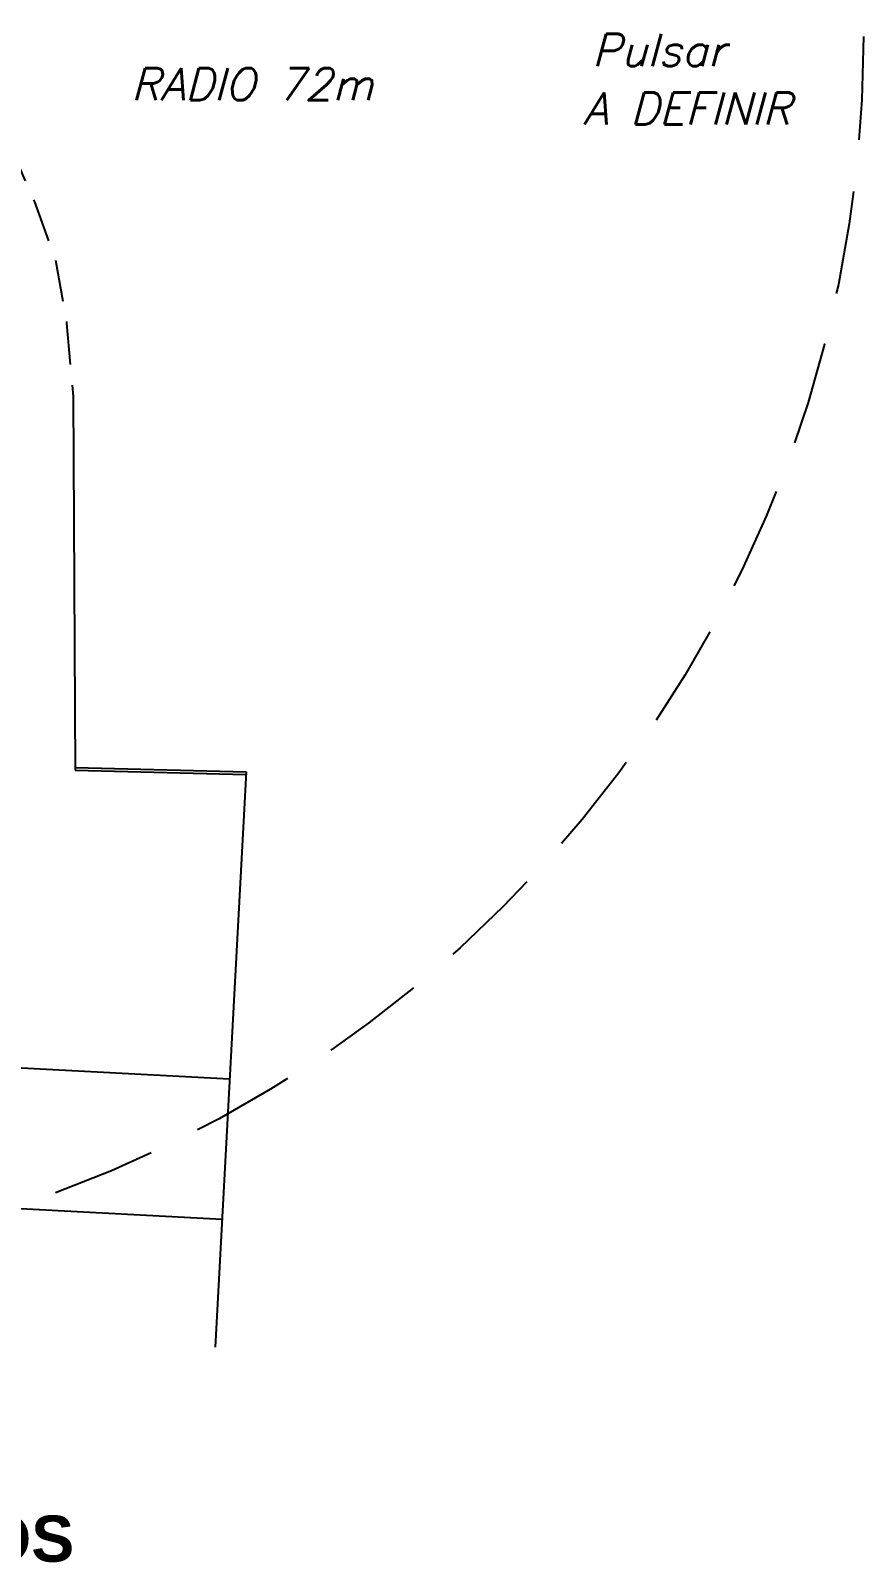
# Model space of a CAD drawing. Extents: x 268 to 383, y 668 to 793.
# Drawn here: x 372.69 to 382.74, y 760.03 to 778.51 of the extents above; entities that cross this region are included whole.
import ezdxf

# ---------------------------------------------------------------- set-up
doc = ezdxf.new("R2010")
doc.units = 0
doc.header["$LTSCALE"] = 0.5
doc.header["$MEASUREMENT"] = 0
doc.linetypes.add('DASHED2', pattern=[0.375, 0.25, -0.125])
doc.linetypes.add('DASHEDX2', pattern=[1.5, 1, -0.5])
for name, color, linetype in [('ACERA', 5, 'CONTINUOUS'), ('EDIF', 7, 'CONTINUOUS'), ('ESPALDA-CORDON', 3, 'DASHEDX2'), ('PLUMA2', 1, 'CONTINUOUS'), ('TEXTO', 7, 'CONTINUOUS'), ('tuberia_alumbrado', 3, 'DASHED2')]:
    doc.layers.add(name, color=color, linetype=linetype)
doc.styles.add('ALR', font='sanssb__.ttf')
doc.styles.add('LEROY1', font='SIMPLEX9.SHX', dxfattribs={"oblique": 15})

msp = doc.modelspace()

# ---------------------------------------------------------------- linework, layer by layer
at = {"layer": 'ACERA', "color": 6}
msp.add_line((368.191, 766.231, -249.937), (375.09, 765.861, -249.937), dxfattribs=at)
at = {"layer": 'EDIF', "color": 10, "linetype": 'Continuous'}
for p, q in [((375.289, 769.567, -249.937), (374.916, 762.625, -249.937)), ((372.568, 764.298, -249.937), (374.999, 764.168, -249.937))]:
    msp.add_line(p, q, dxfattribs=at)
at = {"layer": 'ESPALDA-CORDON'}
for p, q in [((372.425, 777.158, -249.937), (372.736, 776.446, -249.937)), ((372.736, 776.446, -249.937), (372.989, 775.743, -249.937)), ((372.989, 775.743, -249.937), (373.124, 774.983, -249.937)), ((373.124, 774.983, -249.937), (373.201, 774.099, -249.937))]:
    msp.add_line(p, q, dxfattribs=at)
at = {"layer": 'ESPALDA-CORDON', "linetype": 'Continuous'}
msp.add_line((373.201, 774.099, -249.937), (373.226, 769.59, -249.937), dxfattribs=at)
at = {"layer": 'PLUMA2'}
for p, q in [((373.226, 769.62, -249.937), (375.289, 769.567, -249.937)), ((373.226, 769.59, -249.937), (375.287, 769.537, -249.937))]:
    msp.add_line(p, q, dxfattribs=at)
at = {"layer": 'tuberia_alumbrado', "ltscale": 10}
msp.add_circle((367.881, 778.444), 14.858, dxfattribs=at)

# ---------------------------------------------------------------- texts
at = {"layer": 'TEXTO', "style": 'LEROY1', "oblique": 15}
for s, p in [('Pulsar ', (379.464, 778.086)), ('RADIO 72m', (373.902, 777.674)), ('A DEFINIR', (379.358, 777.38))]:
    msp.add_text(s, height=0.3878, dxfattribs=at).set_placement(p)
at = {"layer": 'TEXTO', "color": 3, "style": 'ALR'}
msp.add_text('DETALLE COBERTURA PARARAYOS', height=0.55675, dxfattribs=at).set_placement((359.26, 760.035))

doc.saveas('drawing.dxf')
